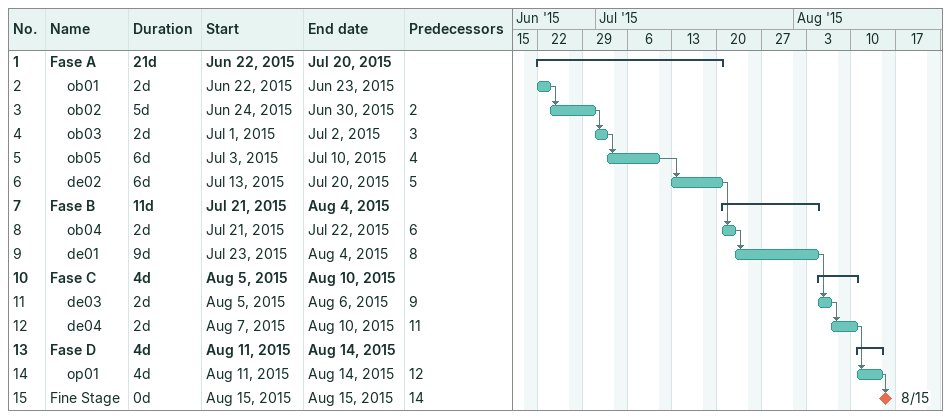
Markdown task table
| ID | Level | Task | Duration | Start | Finish | Predecessors |
|---|---|---|---|---|---|---|
| 1 | 1 | **Fase A** | 21d | 2015-06-22 | 2015-07-20 |  |
| 2 | 2 | ob01 | 2d | 2015-06-22 | 2015-06-23 |  |
| 3 | 2 | ob02 | 5d | 2015-06-24 | 2015-06-30 | 2 |
| 4 | 2 | ob03 | 2d | 2015-07-01 | 2015-07-02 | 3 |
| 5 | 2 | ob05 | 6d | 2015-07-03 | 2015-07-10 | 4 |
| 6 | 2 | de02 | 6d | 2015-07-13 | 2015-07-20 | 5 |
| 7 | 1 | **Fase B** | 11d | 2015-07-21 | 2015-08-04 |  |
| 8 | 2 | ob04 | 2d | 2015-07-21 | 2015-07-22 | 6 |
| 9 | 2 | de01 | 9d | 2015-07-23 | 2015-08-04 | 8 |
| 10 | 1 | **Fase C** | 4d | 2015-08-05 | 2015-08-10 |  |
| 11 | 2 | de03 | 2d | 2015-08-05 | 2015-08-06 | 9 |
| 12 | 2 | de04 | 2d | 2015-08-07 | 2015-08-10 | 11 |
| 13 | 1 | **Fase D** | 4d | 2015-08-11 | 2015-08-14 |  |
| 14 | 2 | op01 | 4d | 2015-08-11 | 2015-08-14 | 12 |
| 15 | 1 | Fine Stage | 0d | 2015-08-15 | 2015-08-15 | 14 |
